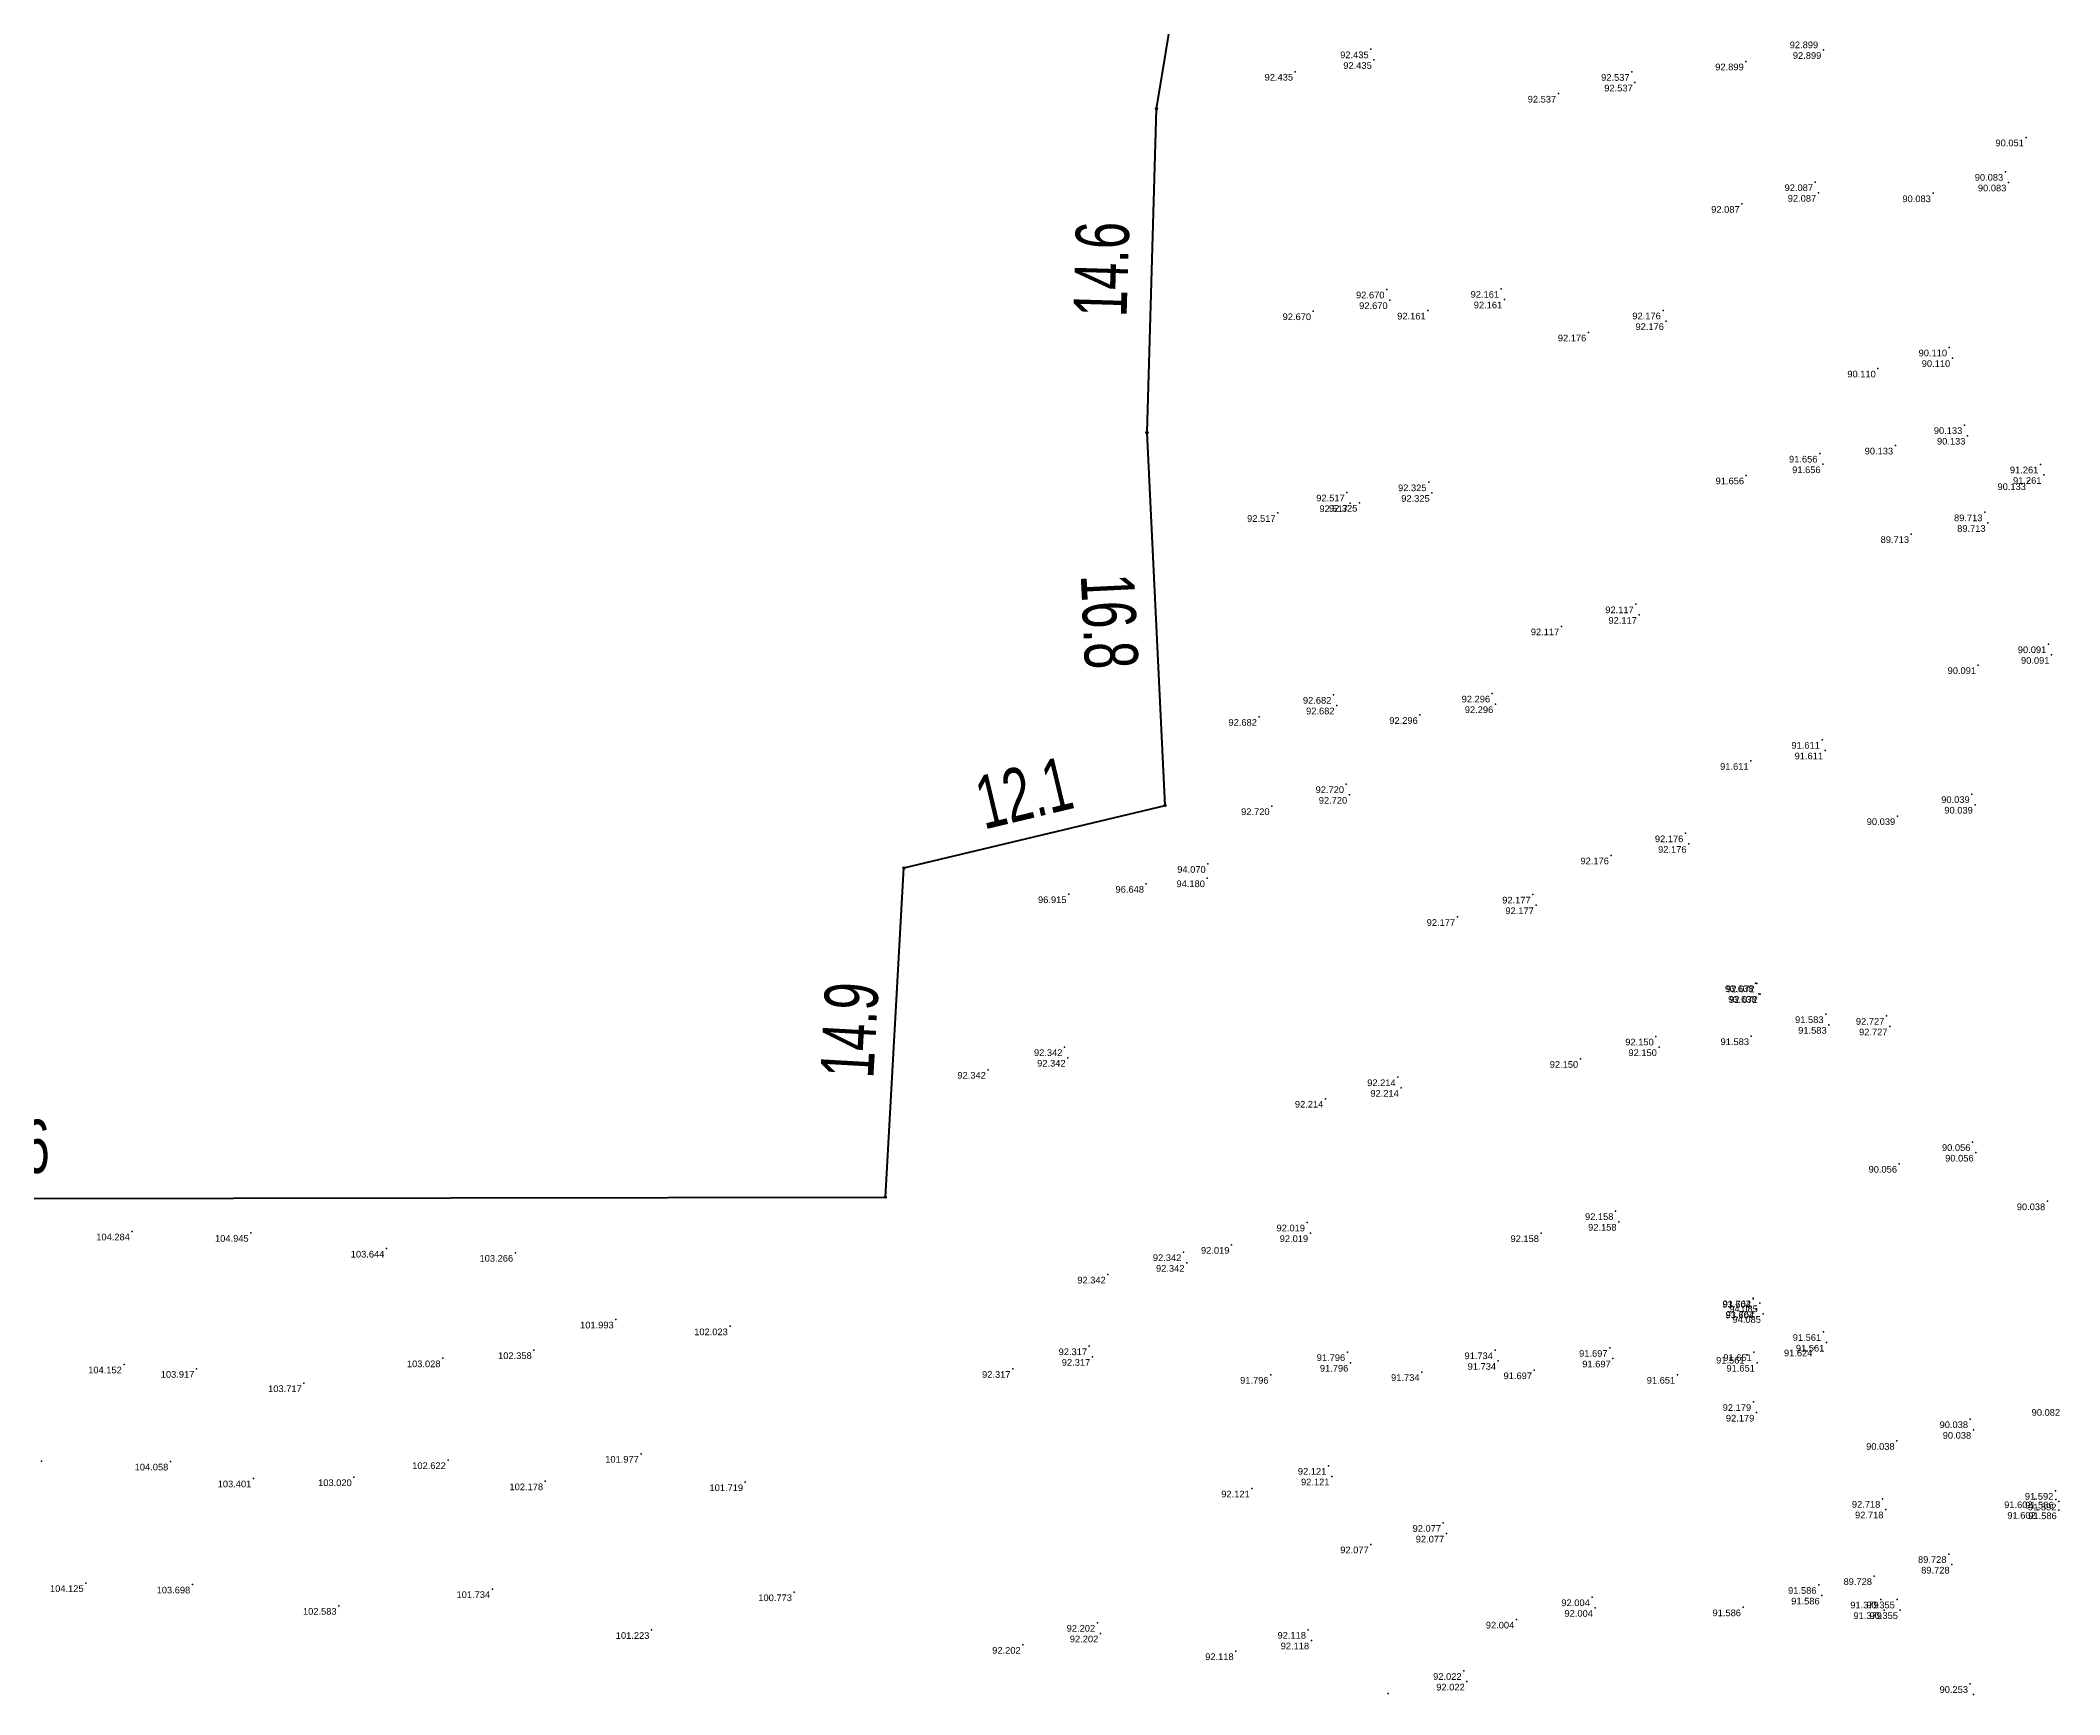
# Model space of a CAD drawing. Header units: millimetres. Extents: x 706139 to 707011, y 753722 to 954403.
# Drawn here: x 706812.3 to 706903.3, y 954089.1 to 954163.7 of the extents above; entities that cross this region are included whole.
import ezdxf
from ezdxf.enums import TextEntityAlignment as Align

# ---------------------------------------------------------------- set-up
doc = ezdxf.new("R2010")
doc.units = ezdxf.units.MM
doc.linetypes.add('SOLID_LINE', pattern=[0])
doc.layers.add('BD', color=1, linetype='Continuous', lineweight=40)
doc.layers.add('BD SYMBOL', color=7, linetype='Continuous', lineweight=30)
doc.layers.add('dim', color=7, linetype='Continuous')
doc.layers.add('Height', color=7, linetype='Continuous')
doc.styles.add('DIM', font='ARIALN.TTF', dxfattribs={"width": 0.8, "height": 2.4})
doc.styles.get("Standard").update_dxf_attribs({"font": 'arial.ttf'})
doc.dimstyles.get("Standard").update_dxf_attribs({"dimtxt": 0.18, "dimasz": 0.18, "dimexe": 0.18, "dimexo": 0.0625, "dimgap": 0.09, "dimtad": 0, "dimtih": 1, "dimtoh": 1, "dimdec": 4, "dimzin": 0, "dimdsep": 46, "dimtxsty": 'Standard', "dimcen": 0.09, "dimadec": 0, "dimazin": 0, "dimtfac": 1, "dimtdec": 4, "dimtofl": 0, "dimtmove": 0, "dimatfit": 3, "dimfxl": 1, "dimtolj": 1, "dimtzin": 0, "dimarcsym": 0})

# ---------------------------------------------------------------- blocks, each defined once
blk = doc.blocks.new('BD')
at = {"linetype": 'ByBlock'}
for p, q in [((-0.037, -0.034), (0.037, 0.034)), ((-0.035, 0.035), (0.035, -0.035))]:
    blk.add_line(p, q, dxfattribs=at)
blk.add_circle((0, 0), 0.05)
blk.add_point((0, 0))
blk = doc.blocks.new('*D266')
at = {"layer": 'Defpoints', "color": 0, "transparency": 16777216}
for p in [(708099.161, 954082.558), (708019.565, 954080.479), (708099.157, 954080.348)]:
    blk.add_point(p, dxfattribs=at)
at = {"layer": 'dim', "color": 0, "transparency": 16777216, "insert": (708059.365, 954082.623), "char_height": 2.4, "attachment_point": 5, "rotation": 359.9059, "style": 'DIM'}
blk.add_mtext('\\A1;79.6', dxfattribs=at)
blk = doc.blocks.new('*D267')
at = {"layer": 'Defpoints', "color": 0, "transparency": 16777216}
for p in [(708097.971, 954095.297), (708099.994, 954095.182), (708099.157, 954080.348)]:
    blk.add_point(p, dxfattribs=at)
at = {"layer": 'dim', "color": 0, "transparency": 16777216, "insert": (708097.552, 954087.879), "char_height": 2.4, "attachment_point": 5, "rotation": 86.77244, "style": 'DIM'}
blk.add_mtext('\\A1;14.9', dxfattribs=at)
blk = doc.blocks.new('*D268')
at = {"layer": 'Defpoints', "color": 0, "transparency": 16777216}
for p in [(708111.285, 954099.98), (708111.759, 954097.996), (708099.994, 954095.182)]:
    blk.add_point(p, dxfattribs=at)
at = {"layer": 'dim', "color": 0, "transparency": 16777216, "insert": (708105.402, 954098.573), "char_height": 2.4, "attachment_point": 5, "rotation": 13.44959, "style": 'DIM'}
blk.add_mtext('\\A1;12.1', dxfattribs=at)
blk = doc.blocks.new('*D269')
at = {"layer": 'Defpoints', "color": 0, "transparency": 16777216}
for p in [(708108.839, 954114.696), (708110.949, 954114.798), (708111.759, 954097.996)]:
    blk.add_point(p, dxfattribs=at)
at = {"layer": 'dim', "color": 0, "transparency": 16777216, "insert": (708109.244, 954106.295), "char_height": 2.4, "attachment_point": 5, "rotation": 272.76128, "style": 'DIM'}
blk.add_mtext('\\A1;16.8', dxfattribs=at)
blk = doc.blocks.new('*D270')
at = {"layer": 'Defpoints', "color": 0, "transparency": 16777216}
for p in [(708109.118, 954129.461), (708111.376, 954129.395), (708110.949, 954114.798)]:
    blk.add_point(p, dxfattribs=at)
at = {"layer": 'dim', "color": 0, "transparency": 16777216, "insert": (708108.905, 954122.162), "char_height": 2.4, "attachment_point": 5, "rotation": 88.32326, "style": 'DIM'}
blk.add_mtext('\\A1;14.6', dxfattribs=at)
blk = doc.blocks.new('*D271')
at = {"layer": 'Defpoints', "color": 0, "transparency": 16777216}
for p in [(708112.284, 954148.333), (708114.43, 954147.98), (708111.376, 954129.395)]:
    blk.add_point(p, dxfattribs=at)
at = {"layer": 'dim', "color": 0, "transparency": 16777216, "insert": (708110.757, 954139.04), "char_height": 2.4, "attachment_point": 5, "rotation": 80.66877, "style": 'DIM'}
blk.add_mtext('\\A1;18.8', dxfattribs=at)
blk = doc.blocks.new('FGHFGH')
at = {"layer": 'BD'}
for p, q in [((708111.37592, 954129.39457), (708114.42984, 954147.98027)), ((708110.94862, 954114.7976), (708111.37592, 954129.39457)), ((708111.75897, 954097.99606), (708110.94862, 954114.7976)), ((708099.99383, 954095.18245), (708111.75897, 954097.99606)), ((708099.1573, 954080.34809), (708099.99383, 954095.18245)), ((708059.98404, 954080.28953), (708099.1573, 954080.34809))]:
    blk.add_line(p, q, dxfattribs=at)
at = {"layer": 'BD SYMBOL'}
for p in [(708111.37592, 954129.39457, 99.302), (708110.94862, 954114.7976, 99.302), (708111.75897, 954097.99606, 99.302), (708099.99383, 954095.18245, 99.302), (708099.1573, 954080.34809, 99.302)]:
    blk.add_blockref('BD', p, dxfattribs=at)
at = {"layer": 'dim'}
for p1, p2, distance, picture, middle in [((708111.37592, 954129.39457), (708114.42984, 954147.98027), 2.17497, '*D271', (708110.75669, 954139.04008)), ((708110.94862, 954114.7976), (708111.37592, 954129.39457), 2.25842, '*D270', (708108.90482, 954122.16217)), ((708111.75897, 954097.99606), (708110.94862, 954114.7976), 2.11257, '*D269', (708109.24368, 954106.29506)), ((708099.99383, 954095.18245), (708111.75897, 954097.99606), 2.03963, '*D268', (708105.402, 954098.57295)), ((708099.1573, 954080.34809), (708099.99383, 954095.18245), 2.02629, '*D267', (708097.55249, 954087.87935)), ((708019.56549, 954080.47881), (708099.1573, 954080.34809), 2.20992, '*D266', (708059.36502, 954082.62337))]:
    dim = blk.add_aligned_dim(p1=p1, p2=p2, distance=distance, dimstyle='Standard', dxfattribs=at)
    dim.commit()
    dim.dimension.update_dxf_attribs({"geometry": picture, "text_midpoint": middle})

msp = doc.modelspace()

# ---------------------------------------------------------------- linework, layer by layer
at = {"color": 0, "linetype": 'SOLID_LINE'}
for p in [(706872.212, 954163.2885, 92.435), (706892.6111, 954163.2592, 92.899), (706868.8081, 954162.2804, 92.435), (706872.354, 954162.8091, 92.435), (706883.9713, 954162.27, 92.537), (706889.1132, 954162.7447, 92.899), (706880.6634, 954161.2903, 92.537), (706884.1133, 954161.7905, 92.537), (706901.7401, 954159.3214, 90.051), (706900.807, 954157.7675, 90.083), (706892.239, 954157.3002, 92.087), (706892.381, 954156.8207, 92.087), (706897.547, 954156.802, 90.083), (706900.949, 954157.2881, 90.083), (706888.931, 954156.3205, 92.087), (706872.9267, 954152.466, 92.67), (706878.0905, 954152.4935, 92.161), (706869.6187, 954151.4863, 92.67), (706873.0687, 954151.9866, 92.67), (706874.7825, 954151.5138, 92.161), (706878.2325, 954152.0141, 92.161), (706885.3777, 954151.5208, 92.176), (706882.0218, 954150.5269, 92.176), (706885.5197, 954151.0414, 92.176), (706898.2777, 954149.8555, 90.11), (706895.0656, 954148.9042, 90.11), (706898.4197, 954149.3761, 90.11), (706898.9636, 954146.3562, 90.133), (706899.1056, 954145.8768, 90.133), (706892.4384, 954145.0693, 91.656), (706895.8474, 954145.4333, 90.133), (706889.1305, 954144.0896, 91.656), (706892.5804, 954144.5899, 91.656), (706902.3905, 954144.5855, 91.261), (706902.5325, 954144.1061, 91.261), (706871.1352, 954143.3166, 92.517), (706874.8211, 954143.7772, 92.325), (706874.9631, 954143.2978, 92.325), (706901.8321, 954143.8298, 90.133), (706868.019, 954142.3936, 92.517), (706871.2771, 954142.8371, 92.517), (706871.7049, 954142.8543, 92.325), (706899.8738, 954142.4238, 89.713), (706896.5658, 954141.4441, 89.713), (706900.0158, 954141.9444, 89.713), (706884.1587, 954138.2795, 92.117), (706884.3007, 954137.8001, 92.117), (706880.8028, 954137.2856, 92.117), (706902.7494, 954136.4787, 90.091), (706902.8914, 954135.9993, 90.091), (706899.5853, 954135.5416, 90.091), (706870.5344, 954134.1996, 92.682), (706877.6865, 954134.257, 92.296), (706867.1785, 954133.2057, 92.682), (706870.6764, 954133.7202, 92.682), (706874.4265, 954133.2915, 92.296), (706877.8285, 954133.7776, 92.296), (706892.5464, 954132.172, 91.611), (706892.6884, 954131.6926, 91.611), (706889.3343, 954131.2207, 91.611), (706871.1057, 954130.1752, 92.72), (706871.2477, 954129.6958, 92.72), (706899.2962, 954129.7282, 90.039), (706867.7498, 954129.1813, 92.72), (706895.9403, 954128.7342, 90.039), (706899.4382, 954129.2487, 90.039), (706886.3953, 954127.9598, 92.176), (706883.0394, 954126.9659, 92.176), (706886.5373, 954127.4804, 92.176), (706864.8353, 954125.9329, 94.18), (706864.8708, 954126.5807, 94.07), (706858.5964, 954125.2147, 96.915), (706862.0893, 954125.6828, 96.648), (706879.5145, 954125.1971, 92.177), (706876.1107, 954124.189, 92.177), (706879.6565, 954124.7177, 92.177), (706889.5503, 954121.2088, 93.638), (706889.6071, 954121.1965, 92.072), (706889.6923, 954120.7294, 93.638), (706889.7491, 954120.7171, 92.072), (706892.7097, 954119.8094, 91.583), (706895.4507, 954119.7316, 92.727), (706885.059, 954118.8013, 92.15), (706889.3538, 954118.8155, 91.583), (706892.8517, 954119.33, 91.583), (706895.5927, 954119.2522, 92.727), (706858.415, 954118.3266, 92.342), (706858.557, 954117.8472, 92.342), (706881.6552, 954117.7932, 92.15), (706885.201, 954118.3219, 92.15), (706854.9632, 954117.3043, 92.342), (706873.4303, 954116.9666, 92.214), (706870.1703, 954116.001, 92.214), (706873.5723, 954116.4871, 92.214), (706899.3315, 954114.0476, 90.056), (706896.0236, 954113.0679, 90.056), (706899.4735, 954113.5682, 90.056), (706902.7015, 954111.3777, 90.038), (706869.3447, 954110.4219, 92.019), (706883.2432, 954110.9348, 92.158), (706883.3852, 954110.4554, 92.158), (706816.3925, 954110.0188, 104.2841), (706821.7427, 954109.9542, 104.945), (706865.9408, 954109.4138, 92.019), (706869.4866, 954109.9425, 92.019), (706879.8873, 954109.9409, 92.158), (706827.8607, 954109.2433, 103.6439), (706833.6617, 954109.0562, 103.2657), (706863.7714, 954109.0831, 92.342), (706863.9134, 954108.6037, 92.342), (706860.3675, 954108.075, 92.342), (706889.4348, 954106.9813, 93.604), (706889.4463, 954107.0056, 91.762), (706889.7473, 954106.7818, 94.085), (706838.1941, 954106.0485, 101.9926), (706889.5767, 954106.5019, 93.604), (706889.5883, 954106.5262, 91.762), (706889.8892, 954106.3024, 94.085), (706843.3366, 954105.7431, 102.0229), (706892.6046, 954105.4869, 91.561), (706892.7466, 954105.0075, 91.561), (706816.0272, 954104.0245, 104.152), (706830.389, 954104.3016, 103.0275), (706834.4988, 954104.67, 102.3575), (706859.5264, 954104.8442, 92.317), (706859.6684, 954104.3647, 92.317), (706871.1547, 954104.5815, 91.796), (706871.2967, 954104.1021, 91.796), (706877.8147, 954104.6631, 91.734), (706877.9567, 954104.1837, 91.734), (706882.9789, 954104.77, 91.697), (706883.1209, 954104.2906, 91.697), (706889.1528, 954104.4646, 91.561), (706889.4776, 954104.5828, 91.651), (706889.6196, 954104.1033, 91.651), (706892.211, 954104.792, 91.624), (706819.2985, 954103.8274, 103.9171), (706824.1347, 954103.18, 103.7173), (706856.0746, 954103.8218, 92.317), (706867.7029, 954103.5592, 91.796), (706874.5067, 954103.6834, 91.734), (706879.5751, 954103.7619, 91.697), (706886.0259, 954103.5604, 91.651), (706889.4506, 954102.3324, 92.179), (706889.5926, 954101.853, 92.179), (706899.2229, 954101.5576, 90.038), (706895.9149, 954100.5779, 90.038), (706899.3649, 954101.0782, 90.038), (706812.3152, 954099.6625, 104.8236), (706818.1225, 954099.6481, 104.0577), (706830.6286, 954099.7132, 102.6215), (706839.3261, 954100.0017, 101.9771), (706870.3058, 954099.4575, 92.121), (706821.8632, 954098.8895, 103.4007), (706826.3892, 954098.944, 103.0197), (706835.0126, 954098.7579, 102.1783), (706844.0248, 954098.7181, 101.7188), (706870.4478, 954098.9781, 92.121), (706866.854, 954098.4352, 92.121), (706895.2704, 954097.9684, 92.718), (706902.133, 954097.9505, 91.602), (706903.0659, 954098.329, 91.592), (706903.0766, 954097.9338, 91.586), (706903.2079, 954097.8496, 91.592), (706875.4759, 954096.8826, 92.077), (706895.4124, 954097.489, 92.718), (706902.275, 954097.4711, 91.602), (706903.2186, 954097.4544, 91.586), (706872.2158, 954095.9171, 92.077), (706875.6178, 954096.4032, 92.077), (706898.2511, 954095.4825, 89.728), (706898.393, 954095.0031, 89.728), (706814.3072, 954094.1733, 104.1248), (706819.1115, 954094.106, 103.6982), (706892.3947, 954094.0891, 91.586), (706894.8951, 954094.4886, 89.728), (706825.7068, 954093.147, 102.5828), (706832.6269, 954093.9035, 101.734), (706846.2256, 954093.7586, 100.7731), (706882.1787, 954093.5342, 92.004), (706882.3206, 954093.0548, 92.004), (706888.9908, 954093.081, 91.586), (706892.5366, 954093.6097, 91.586), (706895.1974, 954093.433, 91.379), (706895.9239, 954093.4344, 90.355), (706859.8877, 954092.3838, 92.202), (706878.7748, 954092.5261, 92.004), (706895.3393, 954092.9536, 91.379), (706896.0659, 954092.9549, 90.355), (706839.8023, 954092.0597, 101.2226), (706856.5318, 954091.3899, 92.202), (706860.0297, 954091.9044, 92.202), (706869.3895, 954092.068, 92.118), (706869.5315, 954091.5886, 92.118), (706866.1295, 954091.1025, 92.118), (706876.4013, 954090.2118, 92.022), (706876.5433, 954089.7324, 92.022), (706899.2233, 954089.6255, 90.253), (706872.9974, 954089.2037, 92.022), (706899.3653, 954089.1461, 90.253)]:
    msp.add_point(p, dxfattribs=at)

# ---------------------------------------------------------------- block references
msp.add_blockref('FGHFGH', (-1248.8207, 31.2158))

# ---------------------------------------------------------------- texts
at = {"layer": 'Height', "color": 4, "linetype": 'SOLID_LINE'}
for s, p in [('92.435', (706872.112, 954163.1885, 92.435)), ('92.899', (706892.3691, 954163.6386, 92.899)), ('92.899', (706892.5111, 954163.1592, 92.899)), ('92.435', (706868.7081, 954162.1804, 92.435)), ('92.435', (706872.254, 954162.7091, 92.435)), ('92.899', (706889.0132, 954162.6447, 92.899)), ('92.537', (706883.8713, 954162.17, 92.537)), ('92.537', (706884.0133, 954161.6905, 92.537)), ('92.537', (706880.5634, 954161.1903, 92.537)), ('90.051', (706901.6401, 954159.2214, 90.051)), ('90.083', (706900.707, 954157.6675, 90.083)), ('92.087', (706892.139, 954157.2002, 92.087)), ('92.087', (706892.281, 954156.7207, 92.087)), ('90.083', (706900.849, 954157.1881, 90.083)), ('92.087', (706888.831, 954156.2205, 92.087)), ('90.083', (706897.447, 954156.702, 90.083)), ('92.670', (706872.8267, 954152.366, 92.67)), ('92.161', (706877.9905, 954152.3935, 92.161)), ('92.670', (706869.5187, 954151.3863, 92.67)), ('92.670', (706872.9687, 954151.8866, 92.67)), ('92.161', (706874.6825, 954151.4138, 92.161)), ('92.161', (706878.1325, 954151.9141, 92.161)), ('92.176', (706885.2777, 954151.4208, 92.176)), ('92.176', (706881.9218, 954150.4269, 92.176)), ('92.176', (706885.4197, 954150.9414, 92.176)), ('90.110', (706898.1777, 954149.7555, 90.11)), ('90.110', (706894.9656, 954148.8042, 90.11)), ('90.110', (706898.3197, 954149.2761, 90.11)), ('90.133', (706898.8636, 954146.2562, 90.133)), ('91.656', (706892.3384, 954144.9693, 91.656)), ('90.133', (706895.7474, 954145.3333, 90.133)), ('90.133', (706899.0056, 954145.7768, 90.133)), ('91.656', (706889.0305, 954143.9896, 91.656)), ('91.656', (706892.4804, 954144.4899, 91.656)), ('91.261', (706902.2905, 954144.4855, 91.261)), ('91.261', (706902.4325, 954144.0061, 91.261)), ('92.517', (706871.0352, 954143.2166, 92.517)), ('92.325', (706874.7211, 954143.6772, 92.325)), ('92.325', (706874.8631, 954143.1978, 92.325)), ('90.133', (706901.7321, 954143.7298, 90.133)), ('92.517', (706867.919, 954142.2936, 92.517)), ('92.517', (706871.1771, 954142.7371, 92.517)), ('92.325', (706871.6049, 954142.7543, 92.325)), ('89.713', (706899.7738, 954142.3238, 89.713)), ('89.713', (706896.4658, 954141.3441, 89.713)), ('89.713', (706899.9158, 954141.8444, 89.713)), ('92.117', (706884.0587, 954138.1795, 92.117)), ('92.117', (706884.2007, 954137.7001, 92.117)), ('92.117', (706880.7028, 954137.1856, 92.117)), ('90.091', (706902.6494, 954136.3787, 90.091)), ('90.091', (706902.7914, 954135.8993, 90.091)), ('90.091', (706899.4853, 954135.4416, 90.091)), ('92.682', (706870.4344, 954134.0996, 92.682)), ('92.296', (706877.5865, 954134.157, 92.296)), ('92.682', (706867.0785, 954133.1057, 92.682)), ('92.682', (706870.5764, 954133.6202, 92.682)), ('92.296', (706874.3265, 954133.1915, 92.296)), ('92.296', (706877.7285, 954133.6776, 92.296)), ('91.611', (706892.4464, 954132.072, 91.611)), ('91.611', (706892.5884, 954131.5926, 91.611)), ('91.611', (706889.2343, 954131.1207, 91.611)), ('92.720', (706871.0057, 954130.0752, 92.72)), ('92.720', (706871.1477, 954129.5958, 92.72)), ('90.039', (706899.1962, 954129.6282, 90.039)), ('92.720', (706867.6498, 954129.0813, 92.72)), ('90.039', (706895.8403, 954128.6342, 90.039)), ('90.039', (706899.3382, 954129.1487, 90.039)), ('92.176', (706886.2953, 954127.8598, 92.176)), ('92.176', (706882.9394, 954126.8659, 92.176)), ('92.176', (706886.4373, 954127.3804, 92.176)), ('94.180', (706864.7353, 954125.8329, 94.18)), ('94.070', (706864.7708, 954126.4807, 94.07)), ('96.915', (706858.4964, 954125.1147, 96.915)), ('96.648', (706861.9893, 954125.5828, 96.648)), ('92.177', (706879.4145, 954125.0971, 92.177)), ('92.177', (706876.0107, 954124.089, 92.177)), ('92.177', (706879.5565, 954124.6177, 92.177)), ('93.638', (706889.4503, 954121.1088, 93.638)), ('92.072', (706889.5071, 954121.0965, 92.072)), ('93.638', (706889.5923, 954120.6294, 93.638)), ('92.072', (706889.6491, 954120.6171, 92.072)), ('91.583', (706892.6097, 954119.7094, 91.583)), ('92.727', (706895.3507, 954119.6316, 92.727)), ('92.150', (706884.959, 954118.7013, 92.15)), ('91.583', (706889.2538, 954118.7155, 91.583)), ('91.583', (706892.7517, 954119.23, 91.583)), ('92.727', (706895.4927, 954119.1522, 92.727)), ('92.342', (706858.315, 954118.2266, 92.342)), ('92.342', (706858.457, 954117.7472, 92.342)), ('92.150', (706881.5552, 954117.6932, 92.15)), ('92.150', (706885.101, 954118.2219, 92.15)), ('92.342', (706854.8632, 954117.2043, 92.342)), ('92.214', (706873.3303, 954116.8666, 92.214)), ('92.214', (706870.0703, 954115.901, 92.214)), ('92.214', (706873.4723, 954116.3871, 92.214)), ('90.056', (706899.2315, 954113.9476, 90.056)), ('90.056', (706899.3735, 954113.4682, 90.056)), ('90.056', (706895.9236, 954112.9679, 90.056)), ('90.038', (706902.6015, 954111.2777, 90.038)), ('92.019', (706869.2447, 954110.3219, 92.019)), ('92.158', (706883.1432, 954110.8348, 92.158)), ('92.158', (706883.2852, 954110.3554, 92.158)), ('104.284', (706816.2925, 954109.9188, 104.2841)), ('104.945', (706821.6427, 954109.8542, 104.945)), ('92.019', (706869.3866, 954109.8425, 92.019)), ('92.158', (706879.7873, 954109.8409, 92.158)), ('103.644', (706827.7607, 954109.1433, 103.6439)), ('103.266', (706833.5617, 954108.9562, 103.2657)), ('92.342', (706863.6714, 954108.9831, 92.342)), ('92.342', (706863.8134, 954108.5037, 92.342)), ('92.019', (706865.8408, 954109.3138, 92.019)), ('92.342', (706860.2675, 954107.975, 92.342)), ('93.604', (706889.3348, 954106.8813, 93.604)), ('91.762', (706889.3463, 954106.9056, 91.762)), ('94.085', (706889.6473, 954106.6818, 94.085)), ('101.993', (706838.0941, 954105.9485, 101.9926)), ('93.604', (706889.4767, 954106.4019, 93.604)), ('91.762', (706889.4883, 954106.4262, 91.762)), ('94.085', (706889.7892, 954106.2024, 94.085)), ('102.023', (706843.2366, 954105.6431, 102.0229)), ('91.561', (706892.5046, 954105.3869, 91.561)), ('91.561', (706892.6466, 954104.9075, 91.561)), ('103.028', (706830.289, 954104.2016, 103.0275)), ('102.358', (706834.3988, 954104.57, 102.3575)), ('92.317', (706859.4264, 954104.7442, 92.317)), ('92.317', (706859.5684, 954104.2647, 92.317)), ('91.796', (706871.0547, 954104.4815, 91.796)), ('91.796', (706871.1967, 954104.0021, 91.796)), ('91.734', (706877.7147, 954104.5631, 91.734)), ('91.734', (706877.8567, 954104.0837, 91.734)), ('91.697', (706882.8789, 954104.67, 91.697)), ('91.697', (706883.0209, 954104.1906, 91.697)), ('91.561', (706889.0528, 954104.3646, 91.561)), ('91.651', (706889.3776, 954104.4828, 91.651)), ('91.651', (706889.5196, 954104.0033, 91.651)), ('91.624', (706892.111, 954104.692, 91.624)), ('104.152', (706815.9272, 954103.9245, 104.152)), ('103.917', (706819.1985, 954103.7274, 103.9171)), ('103.717', (706824.0347, 954103.08, 103.7173)), ('92.317', (706855.9746, 954103.7218, 92.317)), ('91.796', (706867.6029, 954103.4592, 91.796)), ('91.734', (706874.4067, 954103.5834, 91.734)), ('91.697', (706879.4751, 954103.6619, 91.697)), ('91.651', (706885.9259, 954103.4604, 91.651)), ('92.179', (706889.3506, 954102.2324, 92.179)), ('92.179', (706889.4926, 954101.753, 92.179)), ('90.038', (706899.1229, 954101.4576, 90.038)), ('90.082', (706903.2711, 954102.0124, 90.082)), ('90.038', (706895.8149, 954100.4779, 90.038)), ('90.038', (706899.2649, 954100.9782, 90.038)), ('104.058', (706818.0225, 954099.5481, 104.0577)), ('102.622', (706830.5286, 954099.6132, 102.6215)), ('101.977', (706839.2261, 954099.9017, 101.9771)), ('103.401', (706821.7632, 954098.7895, 103.4007)), ('103.020', (706826.2892, 954098.844, 103.0197)), ('102.178', (706834.9126, 954098.6579, 102.1783)), ('101.719', (706843.9248, 954098.6181, 101.7188)), ('92.121', (706870.2058, 954099.3575, 92.121)), ('92.121', (706870.3478, 954098.8781, 92.121)), ('92.121', (706866.754, 954098.3352, 92.121)), ('92.718', (706895.1704, 954097.8684, 92.718)), ('91.602', (706902.033, 954097.8505, 91.602)), ('91.592', (706902.9659, 954098.229, 91.592)), ('91.586', (706902.9766, 954097.8338, 91.586)), ('91.592', (706903.1079, 954097.7496, 91.592)), ('92.077', (706875.3759, 954096.7826, 92.077)), ('92.718', (706895.3124, 954097.389, 92.718)), ('91.602', (706902.175, 954097.3711, 91.602)), ('91.586', (706903.1186, 954097.3544, 91.586)), ('92.077', (706872.1158, 954095.8171, 92.077)), ('92.077', (706875.5178, 954096.3032, 92.077)), ('89.728', (706898.1511, 954095.3825, 89.728)), ('89.728', (706898.293, 954094.9031, 89.728)), ('104.125', (706814.2072, 954094.0733, 104.1248)), ('103.698', (706819.0115, 954094.006, 103.6982)), ('91.586', (706892.2947, 954093.9891, 91.586)), ('89.728', (706894.7951, 954094.3886, 89.728)), ('102.583', (706825.6068, 954093.047, 102.5828)), ('101.734', (706832.5269, 954093.8035, 101.734)), ('100.773', (706846.1256, 954093.6586, 100.7731)), ('92.004', (706882.0787, 954093.4342, 92.004)), ('91.586', (706892.4366, 954093.5097, 91.586)), ('91.379', (706895.0974, 954093.333, 91.379)), ('90.355', (706895.8239, 954093.3344, 90.355)), ('92.202', (706859.7877, 954092.2838, 92.202)), ('92.004', (706878.6748, 954092.4261, 92.004)), ('92.004', (706882.2206, 954092.9548, 92.004)), ('91.586', (706888.8908, 954092.981, 91.586)), ('91.379', (706895.2393, 954092.8536, 91.379)), ('90.355', (706895.9659, 954092.8549, 90.355)), ('101.223', (706839.7023, 954091.9597, 101.2226)), ('92.202', (706856.4318, 954091.2899, 92.202)), ('92.202', (706859.9297, 954091.8044, 92.202)), ('92.118', (706869.2895, 954091.968, 92.118)), ('92.118', (706869.4315, 954091.4886, 92.118)), ('92.118', (706866.0295, 954091.0025, 92.118)), ('92.022', (706876.3013, 954090.1118, 92.022)), ('92.022', (706876.4433, 954089.6324, 92.022)), ('90.253', (706899.1233, 954089.5255, 90.253))]:
    msp.add_text(s, height=0.3, dxfattribs=at).set_placement(p, align=Align.TOP_RIGHT)

doc.saveas('drawing.dxf')
